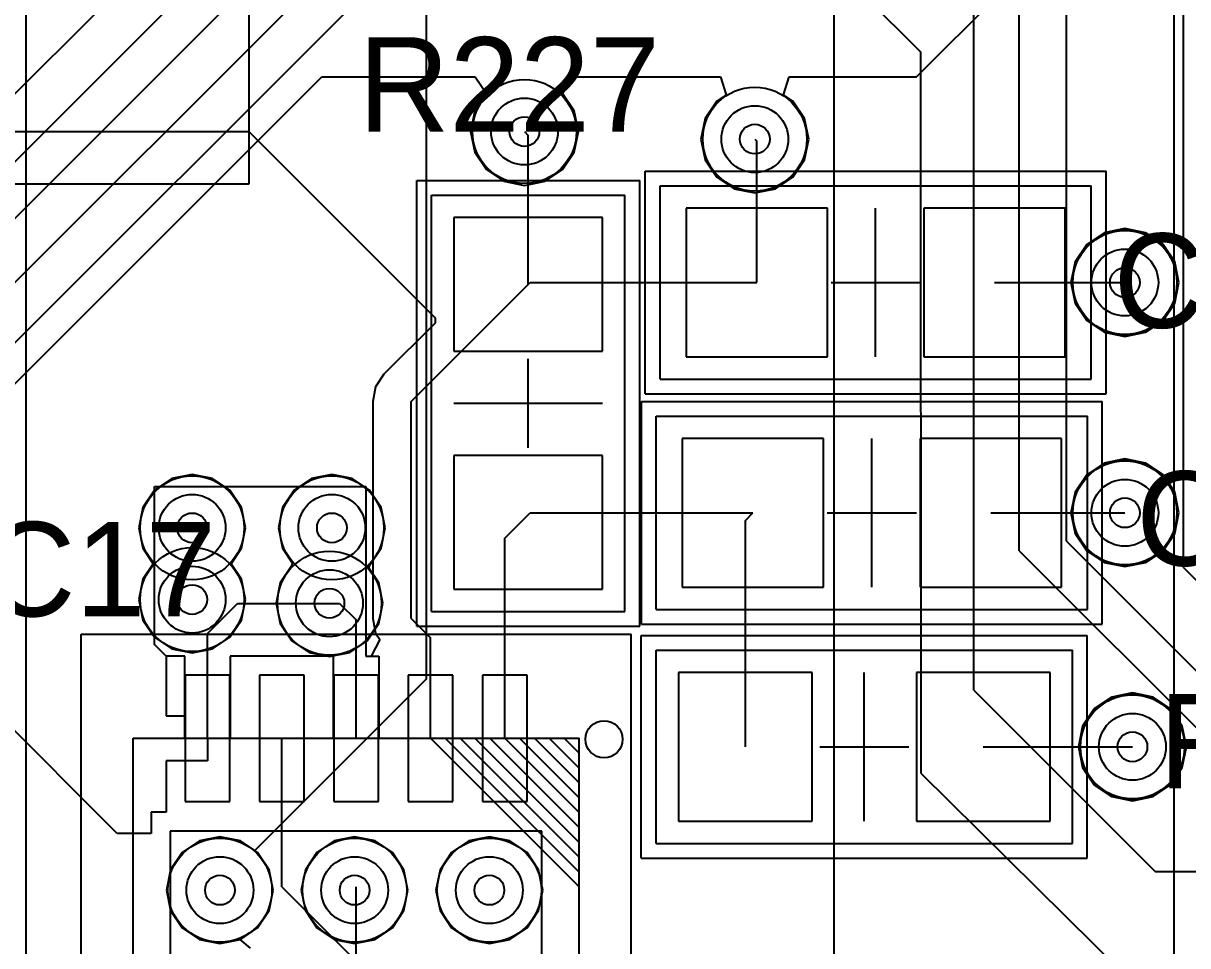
# Model space of a CAD drawing. Extents: x 28 to 300, y 18 to 330.
# Drawn here: x 190.21 to 198.04, y 115.85 to 122.06 of the extents above; entities that cross this region are included whole.
import ezdxf

# ---------------------------------------------------------------- set-up
doc = ezdxf.new("R2010")
doc.units = 0
for name, color, linetype in [('BOTTOMLAYER', 5, 'CONTINUOUS'), ('DRILLDRAWING', 1, 'CONTINUOUS'), ('INTERNALPLANE1', 76, 'CONTINUOUS'), ('INTERNALPLANE6', 136, 'CONTINUOUS'), ('MECHANICAL14', 56, 'CONTINUOUS'), ('MECHANICAL15', 56, 'CONTINUOUS'), ('MECHANICAL16', 56, 'CONTINUOUS'), ('MIDLAYER1', 16, 'CONTINUOUS'), ('MIDLAYER3', 90, 'CONTINUOUS'), ('MULTILAYER', 9, 'CONTINUOUS'), ('TOPLAYER', 1, 'CONTINUOUS'), ('TOPOVERLAY', 2, 'CONTINUOUS'), ('TOPPASTE', 8, 'CONTINUOUS'), ('TOPSOLDER', 216, 'CONTINUOUS'), ('VIAHOLELAYER', 16, 'CONTINUOUS')]:
    doc.layers.add(name, color=color, linetype=linetype)

msp = doc.modelspace()

# ---------------------------------------------------------------- linework, layer by layer
at = {"layer": 'BOTTOMLAYER'}
for p, q in [((198.0133, 118.397), (198.0133, 127.3886)), ((197.2259, 118.5748), (197.2259, 127.2362)), ((196.9084, 118.5093), (196.9084, 126.6393)), ((196.6036, 117.5715), (196.6036, 126.0785)), ((194.8002, 123.3119), (196.2451, 121.867)), ((196.2451, 121.867), (196.248, 117.0127)), ((191.2085, 118.9953), (191.092, 118.9175)), ((191.3458, 119.0226), (191.2085, 118.9953)), ((191.4832, 118.9953), (191.3458, 119.0226)), ((191.5996, 118.9175), (191.4832, 118.9953)), ((192.1483, 118.9953), (192.0318, 118.9175)), ((192.2856, 119.0226), (192.1483, 118.9953)), ((192.423, 118.9953), (192.2856, 119.0226)), ((192.5394, 118.9175), (192.423, 118.9953)), ((191.092, 118.9175), (191.0142, 118.8011)), ((191.6774, 118.8011), (191.5996, 118.9175)), ((192.0318, 118.9175), (191.954, 118.8011)), ((192.6172, 118.8011), (192.5394, 118.9175)), ((191.0142, 118.8011), (190.9869, 118.6637)), ((191.7047, 118.6637), (191.6774, 118.8011)), ((191.954, 118.8011), (191.9267, 118.6637)), ((192.6445, 118.6637), (192.6172, 118.8011)), ((190.9869, 118.6637), (191.0142, 118.5264)), ((191.6774, 118.5264), (191.7047, 118.6637)), ((191.9267, 118.6637), (191.954, 118.5264)), ((192.6172, 118.5264), (192.6445, 118.6637)), ((191.0142, 118.5264), (191.0837, 118.4224)), ((191.6079, 118.4224), (191.6774, 118.5264)), ((191.954, 118.5264), (192.0191, 118.429)), ((192.5394, 118.4099), (192.6172, 118.5264)), ((196.9084, 118.5093), (198.7352, 116.6825)), ((197.2259, 118.5748), (198.7626, 117.0381)), ((192.0191, 118.429), (192.0154, 118.4104)), ((191.0837, 118.4224), (191.0142, 118.3185)), ((191.6774, 118.3185), (191.6079, 118.4224)), ((192.0154, 118.4104), (191.9376, 118.2939)), ((192.0154, 118.4104), (192.0154, 118.4104)), ((192.0154, 118.4104), (192.0154, 118.4104)), ((192.5357, 118.3913), (192.5394, 118.4099)), ((192.6008, 118.2939), (192.5357, 118.3913)), ((192.5394, 118.4099), (192.5394, 118.4099)), ((192.5394, 118.4099), (192.5394, 118.4099)), ((198.0133, 118.397), (198.9912, 117.4191)), ((191.0142, 118.3185), (190.9869, 118.1811)), ((191.7047, 118.1811), (191.6774, 118.3185)), ((191.9376, 118.2939), (191.9103, 118.1566)), ((192.6281, 118.1566), (192.6008, 118.2939)), ((190.9869, 118.1811), (191.0142, 118.0438)), ((191.6774, 118.0438), (191.7047, 118.1811)), ((191.9103, 118.1566), (191.9376, 118.0193)), ((192.6008, 118.0193), (192.6281, 118.1566)), ((191.0142, 118.0438), (191.092, 117.9273)), ((191.5996, 117.9273), (191.6774, 118.0438)), ((191.9376, 118.0193), (192.0154, 117.9028)), ((192.523, 117.9028), (192.6008, 118.0193)), ((191.092, 117.9273), (191.2085, 117.8495)), ((191.4832, 117.8495), (191.5996, 117.9273)), ((192.0154, 117.9028), (192.1319, 117.825)), ((192.4065, 117.825), (192.523, 117.9028)), ((191.2085, 117.8495), (191.3458, 117.8222)), ((191.3458, 117.8222), (191.4832, 117.8495)), ((192.1319, 117.825), (192.2692, 117.7977)), ((192.2692, 117.7977), (192.4065, 117.825)), ((196.6036, 117.5715), (197.8228, 116.3523)), ((196.248, 117.0127), (198.2104, 115.0724)), ((191.3953, 116.5578), (191.2788, 116.48)), ((191.5326, 116.5851), (191.3953, 116.5578)), ((191.6699, 116.5578), (191.5326, 116.5851)), ((191.7864, 116.48), (191.6699, 116.5578)), ((192.3014, 116.5578), (192.1849, 116.48)), ((192.4387, 116.5851), (192.3014, 116.5578)), ((192.576, 116.5578), (192.4387, 116.5851)), ((192.6925, 116.48), (192.576, 116.5578)), ((193.2075, 116.5578), (193.091, 116.48)), ((193.3448, 116.5851), (193.2075, 116.5578)), ((193.4821, 116.5578), (193.3448, 116.5851)), ((193.5986, 116.48), (193.4821, 116.5578)), ((191.2788, 116.48), (191.201, 116.3635)), ((191.8642, 116.3635), (191.7864, 116.48)), ((192.1849, 116.48), (192.1071, 116.3635)), ((192.7703, 116.3635), (192.6925, 116.48)), ((193.091, 116.48), (193.0132, 116.3635)), ((193.6764, 116.3635), (193.5986, 116.48)), ((191.201, 116.3635), (191.1737, 116.2262)), ((191.8915, 116.2262), (191.8642, 116.3635)), ((192.1071, 116.3635), (192.0798, 116.2262)), ((192.7976, 116.2262), (192.7703, 116.3635)), ((193.0132, 116.3635), (192.9859, 116.2262)), ((193.7037, 116.2262), (193.6764, 116.3635)), ((197.8228, 116.3523), (200.3628, 116.3523)), ((191.1737, 116.2262), (191.201, 116.0889)), ((191.8642, 116.0889), (191.8915, 116.2262)), ((192.0798, 116.2262), (192.1071, 116.0889)), ((192.7703, 116.0889), (192.7976, 116.2262)), ((192.9859, 116.2262), (193.0132, 116.0889)), ((193.6764, 116.0889), (193.7037, 116.2262)), ((191.201, 116.0889), (191.2788, 115.9724)), ((191.7864, 115.9724), (191.8642, 116.0889)), ((192.1071, 116.0889), (192.1849, 115.9724)), ((192.6925, 115.9724), (192.7703, 116.0889)), ((193.0132, 116.0889), (193.091, 115.9724)), ((193.5986, 115.9724), (193.6764, 116.0889)), ((191.2788, 115.9724), (191.3953, 115.8946)), ((191.6699, 115.8946), (191.7864, 115.9724)), ((192.1849, 115.9724), (192.3014, 115.8946)), ((192.576, 115.8946), (192.6925, 115.9724)), ((193.091, 115.9724), (193.2075, 115.8946)), ((193.4821, 115.8946), (193.5986, 115.9724)), ((191.3953, 115.8946), (191.5326, 115.8673)), ((191.5326, 115.8673), (191.6699, 115.8946)), ((192.3014, 115.8946), (192.4387, 115.8673)), ((192.4387, 115.8673), (192.576, 115.8946)), ((193.2075, 115.8946), (193.3448, 115.8673)), ((193.3448, 115.8673), (193.4821, 115.8946))]:
    msp.add_line(p, q, dxfattribs=at)
for centre in [(193.581, 121.3307), (195.1304, 121.2799), (197.6196, 120.3147), (197.6196, 118.7653), (191.3458, 118.6637), (192.2856, 118.6637), (191.3458, 118.1811), (192.2692, 118.1566), (197.6704, 117.1905), (191.5326, 116.2262), (192.4387, 116.2262), (193.3448, 116.2262)]:
    msp.add_circle(centre, 0.225, dxfattribs=at)
at = {"layer": 'DRILLDRAWING'}
for centre in [(193.581, 121.3307), (195.1304, 121.2799), (197.6196, 120.3147), (197.6196, 118.7653), (191.3458, 118.6637), (192.2856, 118.6637), (191.3458, 118.1811), (192.2692, 118.1566), (197.6704, 117.1905), (191.5326, 116.2262), (192.4387, 116.2262), (193.3448, 116.2262)]:
    msp.add_circle(centre, 0.1, dxfattribs=at)
at = {"layer": 'INTERNALPLANE1'}
for p, q in [((190.2302, 115.7701), (190.2302, 136.4934)), ((197.9478, 123.8453), (197.9478, 112.7983))]:
    msp.add_line(p, q, dxfattribs=at)
for centre in [(193.581, 121.3307), (195.1304, 121.2799), (197.6196, 120.3147), (197.6196, 118.7653), (191.3458, 118.6637), (192.2856, 118.6637), (191.3458, 118.1811), (192.2692, 118.1566), (197.6704, 117.1905), (191.5326, 116.2262), (192.4387, 116.2262), (193.3448, 116.2262)]:
    msp.add_circle(centre, 0.35, dxfattribs=at)
at = {"layer": 'INTERNALPLANE6'}
for centre in [(193.581, 121.3307), (195.1304, 121.2799), (191.3458, 118.6637), (192.2856, 118.6637), (191.3458, 118.1811), (192.2692, 118.1566)]:
    msp.add_circle(centre, 0.35, dxfattribs=at)
at = {"layer": 'MECHANICAL14'}
for p, q in [((194.4932, 120.9647), (197.3932, 120.9647)), ((194.4932, 119.6647), (194.4932, 120.9647)), ((197.3932, 119.6647), (197.3932, 120.9647)), ((192.9564, 120.9019), (194.2564, 120.9019)), ((192.9564, 118.1019), (192.9564, 120.9019)), ((194.2564, 118.1019), (194.2564, 120.9019)), ((194.4932, 119.6647), (197.3932, 119.6647)), ((194.4678, 119.4153), (197.3678, 119.4153)), ((194.4678, 118.1153), (194.4678, 119.4153)), ((197.3678, 118.1153), (197.3678, 119.4153)), ((194.4678, 118.1153), (197.3678, 118.1153)), ((192.9564, 118.1019), (194.2564, 118.1019)), ((194.467, 116.5405), (194.467, 117.8405)), ((194.467, 117.8405), (197.267, 117.8405)), ((197.267, 116.5405), (197.267, 117.8405)), ((190.9482, 114.2476), (190.9482, 117.2476)), ((190.9482, 117.2476), (193.9482, 117.2476)), ((192.9482, 117.2476), (193.9482, 116.2476)), ((193.0482, 117.2476), (193.9482, 116.3476)), ((193.1482, 117.2476), (193.9482, 116.4476)), ((193.2482, 117.2476), (193.9482, 116.5476)), ((193.3482, 117.2476), (193.9482, 116.6476)), ((193.4482, 117.2476), (193.9482, 116.7476)), ((193.5482, 117.2476), (193.9482, 116.8476)), ((193.6482, 117.2476), (193.9482, 116.9476)), ((193.7482, 117.2476), (193.9482, 117.0476)), ((193.8482, 117.2476), (193.9482, 117.1476)), ((193.9482, 114.2476), (193.9482, 117.2476)), ((194.467, 116.5405), (197.267, 116.5405))]:
    msp.add_line(p, q, dxfattribs=at)
at = {"layer": 'MECHANICAL15'}
for p, q in [((192.8564, 118.0019), (192.8564, 121.0019)), ((192.8564, 121.0019), (194.3564, 121.0019)), ((194.3564, 118.0019), (194.3564, 121.0019)), ((193.6064, 119.2019), (193.6064, 119.8019)), ((193.3064, 119.5019), (193.9064, 119.5019)), ((194.3678, 119.5153), (197.4678, 119.5153)), ((194.3678, 118.0153), (194.3678, 119.5153)), ((197.4678, 118.0153), (197.4678, 119.5153)), ((195.9178, 118.4653), (195.9178, 119.0653)), ((195.6178, 118.7653), (196.2178, 118.7653)), ((192.8564, 118.0019), (194.3564, 118.0019)), ((194.3678, 118.0153), (197.4678, 118.0153)), ((190.5982, 117.9476), (194.2982, 117.9476)), ((190.5982, 113.5476), (190.5982, 117.9476)), ((194.2982, 113.5476), (194.2982, 117.9476)), ((194.367, 117.9405), (197.367, 117.9405)), ((194.367, 116.4405), (194.367, 117.9405)), ((197.367, 116.4405), (197.367, 117.9405)), ((195.867, 116.8905), (195.867, 117.4905)), ((195.567, 117.1905), (196.167, 117.1905)), ((194.367, 116.4405), (197.367, 116.4405)), ((192.4482, 115.2476), (192.4482, 116.2476))]:
    msp.add_line(p, q, dxfattribs=at)
at = {"layer": 'MECHANICAL16'}
for p, q in [((194.3932, 121.0647), (197.4932, 121.0647)), ((194.3932, 119.5647), (194.3932, 121.0647)), ((197.4932, 119.5647), (197.4932, 121.0647)), ((195.9432, 120.0147), (195.9432, 120.6147)), ((195.6432, 120.3147), (196.2432, 120.3147)), ((194.3932, 119.5647), (197.4932, 119.5647))]:
    msp.add_line(p, q, dxfattribs=at)
at = {"layer": 'MIDLAYER1'}
for p, q in [((189.4326, 120.8653), (194.851, 126.2837)), ((196.2189, 121.6999), (200.4725, 125.9535)), ((189.517, 120.4925), (194.851, 125.8265)), ((189.5424, 120.1369), (192.8058, 123.4003)), ((189.6186, 119.7813), (192.7682, 122.9309)), ((189.7202, 119.4765), (192.8698, 122.6261)), ((189.8576, 119.3392), (192.2183, 121.6999)), ((192.2183, 121.6999), (193.2493, 121.6999)), ((193.2493, 121.6999), (193.3246, 121.5871)), ((193.8374, 121.5871), (193.9128, 121.6999)), ((193.9128, 121.6999), (194.9002, 121.6999)), ((194.9002, 121.6999), (194.937, 121.5784)), ((195.3238, 121.5784), (195.3607, 121.6999)), ((195.3607, 121.6999), (196.2189, 121.6999)), ((193.3246, 121.5871), (193.2461, 121.4695)), ((193.916, 121.4695), (193.8374, 121.5871)), ((194.937, 121.5784), (194.874, 121.5363)), ((195.3868, 121.5363), (195.3238, 121.5784)), ((194.874, 121.5363), (194.7955, 121.4187)), ((195.4654, 121.4187), (195.3868, 121.5363)), ((193.2461, 121.4695), (193.2185, 121.3307)), ((193.9436, 121.3307), (193.916, 121.4695)), ((194.7955, 121.4187), (194.7679, 121.2799)), ((195.493, 121.2799), (195.4654, 121.4187)), ((193.2185, 121.3307), (193.2461, 121.192)), ((193.916, 121.192), (193.9436, 121.3307)), ((194.7679, 121.2799), (194.7955, 121.1412)), ((195.4654, 121.1412), (195.493, 121.2799)), ((193.2461, 121.192), (193.3246, 121.0743)), ((193.8374, 121.0743), (193.916, 121.192)), ((194.7955, 121.1412), (194.874, 121.0235)), ((195.3868, 121.0235), (195.4654, 121.1412)), ((193.3246, 121.0743), (193.4423, 120.9958)), ((193.7198, 120.9958), (193.8374, 121.0743)), ((194.874, 121.0235), (194.9917, 120.945)), ((195.2692, 120.945), (195.3868, 121.0235)), ((193.4423, 120.9958), (193.581, 120.9682)), ((193.581, 120.9682), (193.7198, 120.9958)), ((194.9917, 120.945), (195.1304, 120.9174)), ((195.1304, 120.9174), (195.2692, 120.945)), ((197.4809, 120.6497), (197.3632, 120.5711)), ((197.6196, 120.6773), (197.4809, 120.6497)), ((197.7584, 120.6497), (197.6196, 120.6773)), ((197.876, 120.5711), (197.7584, 120.6497)), ((197.3632, 120.5711), (197.2847, 120.4535)), ((197.9546, 120.4535), (197.876, 120.5711)), ((197.2847, 120.4535), (197.2571, 120.3147)), ((197.9822, 120.3147), (197.9546, 120.4535)), ((197.2571, 120.3147), (197.2847, 120.176)), ((197.9546, 120.176), (197.9822, 120.3147)), ((197.2847, 120.176), (197.3632, 120.0583)), ((197.876, 120.0583), (197.9546, 120.176)), ((197.3632, 120.0583), (197.4809, 119.9798)), ((197.7584, 119.9798), (197.876, 120.0583)), ((197.4809, 119.9798), (197.6196, 119.9522)), ((197.6196, 119.9522), (197.7584, 119.9798)), ((197.4809, 119.1003), (197.3632, 119.0217)), ((197.6196, 119.1279), (197.4809, 119.1003)), ((197.7584, 119.1003), (197.6196, 119.1279)), ((197.876, 119.0217), (197.7584, 119.1003)), ((191.2085, 118.9953), (191.092, 118.9175)), ((191.3458, 119.0226), (191.2085, 118.9953)), ((191.4832, 118.9953), (191.3458, 119.0226)), ((191.5996, 118.9175), (191.4832, 118.9953)), ((192.1483, 118.9953), (192.0318, 118.9175)), ((192.2856, 119.0226), (192.1483, 118.9953)), ((192.423, 118.9953), (192.2856, 119.0226)), ((192.5394, 118.9175), (192.423, 118.9953)), ((197.3632, 119.0217), (197.2847, 118.9041)), ((197.9546, 118.9041), (197.876, 119.0217)), ((191.092, 118.9175), (191.0142, 118.8011)), ((191.6774, 118.8011), (191.5996, 118.9175)), ((192.0318, 118.9175), (191.954, 118.8011)), ((192.6172, 118.8011), (192.5394, 118.9175)), ((197.2847, 118.9041), (197.2571, 118.7653)), ((197.9822, 118.7653), (197.9546, 118.9041)), ((191.0142, 118.8011), (190.9869, 118.6637)), ((191.7047, 118.6637), (191.6774, 118.8011)), ((191.954, 118.8011), (191.9267, 118.6637)), ((192.6445, 118.6637), (192.6172, 118.8011)), ((197.2571, 118.7653), (197.2847, 118.6266)), ((197.9546, 118.6266), (197.9822, 118.7653)), ((190.9869, 118.6637), (191.0142, 118.5264)), ((191.6774, 118.5264), (191.7047, 118.6637)), ((191.9267, 118.6637), (191.954, 118.5264)), ((192.6172, 118.5264), (192.6445, 118.6637)), ((197.2847, 118.6266), (197.3632, 118.5089)), ((197.876, 118.5089), (197.9546, 118.6266)), ((191.0142, 118.5264), (191.0837, 118.4224)), ((191.6079, 118.4224), (191.6774, 118.5264)), ((191.954, 118.5264), (192.0191, 118.429)), ((192.5394, 118.4099), (192.6172, 118.5264)), ((197.3632, 118.5089), (197.4809, 118.4304)), ((197.7584, 118.4304), (197.876, 118.5089)), ((192.0191, 118.429), (192.0154, 118.4104)), ((197.4809, 118.4304), (197.6196, 118.4028)), ((197.6196, 118.4028), (197.7584, 118.4304)), ((191.0837, 118.4224), (191.0142, 118.3185)), ((191.6774, 118.3185), (191.6079, 118.4224)), ((192.0154, 118.4104), (191.9376, 118.2939)), ((192.0154, 118.4104), (192.0154, 118.4104)), ((192.0154, 118.4104), (192.0154, 118.4104)), ((192.5282, 118.4025), (192.5394, 118.4099)), ((192.6008, 118.2939), (192.5282, 118.4025)), ((191.0142, 118.3185), (190.9869, 118.1811)), ((191.7047, 118.1811), (191.6774, 118.3185)), ((191.9376, 118.2939), (191.9103, 118.1566)), ((192.6281, 118.1566), (192.6008, 118.2939)), ((190.9869, 118.1811), (191.0142, 118.0438)), ((191.6774, 118.0438), (191.7047, 118.1811)), ((191.9103, 118.1566), (191.9376, 118.0193)), ((192.6008, 118.0193), (192.6281, 118.1566)), ((191.0142, 118.0438), (191.092, 117.9273)), ((191.5996, 117.9273), (191.6774, 118.0438)), ((191.9376, 118.0193), (192.0154, 117.9028)), ((192.523, 117.9028), (192.6008, 118.0193)), ((191.092, 117.9273), (191.2085, 117.8495)), ((191.4832, 117.8495), (191.5996, 117.9273)), ((192.0154, 117.9028), (192.1319, 117.825)), ((192.4065, 117.825), (192.523, 117.9028)), ((191.2085, 117.8495), (191.3458, 117.8222)), ((191.3458, 117.8222), (191.4832, 117.8495)), ((192.1319, 117.825), (192.2692, 117.7977)), ((192.2692, 117.7977), (192.4065, 117.825)), ((197.5317, 117.5255), (197.414, 117.4469)), ((197.6704, 117.5531), (197.5317, 117.5255)), ((197.8092, 117.5255), (197.6704, 117.5531)), ((197.9268, 117.4469), (197.8092, 117.5255)), ((197.414, 117.4469), (197.3355, 117.3293)), ((198.0054, 117.3293), (197.9268, 117.4469)), ((197.3355, 117.3293), (197.3079, 117.1905)), ((198.033, 117.1905), (198.0054, 117.3293)), ((197.3079, 117.1905), (197.3355, 117.0518)), ((198.0054, 117.0518), (198.033, 117.1905)), ((197.3355, 117.0518), (197.414, 116.9341)), ((197.9268, 116.9341), (198.0054, 117.0518)), ((197.414, 116.9341), (197.5317, 116.8556)), ((197.8092, 116.8556), (197.9268, 116.9341)), ((197.5317, 116.8556), (197.6704, 116.828)), ((197.6704, 116.828), (197.8092, 116.8556)), ((191.3953, 116.5578), (191.2788, 116.48)), ((191.5326, 116.5851), (191.3953, 116.5578)), ((191.6699, 116.5578), (191.5326, 116.5851)), ((191.7864, 116.48), (191.6699, 116.5578)), ((192.3014, 116.5578), (192.1849, 116.48)), ((192.4387, 116.5851), (192.3014, 116.5578)), ((192.576, 116.5578), (192.4387, 116.5851)), ((192.6925, 116.48), (192.576, 116.5578)), ((193.2075, 116.5578), (193.091, 116.48)), ((193.3448, 116.5851), (193.2075, 116.5578)), ((193.4821, 116.5578), (193.3448, 116.5851)), ((193.5986, 116.48), (193.4821, 116.5578)), ((191.2788, 116.48), (191.201, 116.3635)), ((191.8642, 116.3635), (191.7864, 116.48)), ((192.1849, 116.48), (192.1071, 116.3635)), ((192.7703, 116.3635), (192.6925, 116.48)), ((193.091, 116.48), (193.0132, 116.3635)), ((193.6764, 116.3635), (193.5986, 116.48)), ((191.201, 116.3635), (191.1737, 116.2262)), ((191.8915, 116.2262), (191.8642, 116.3635)), ((192.1071, 116.3635), (192.0798, 116.2262)), ((192.7976, 116.2262), (192.7703, 116.3635)), ((193.0132, 116.3635), (192.9859, 116.2262)), ((193.7037, 116.2262), (193.6764, 116.3635)), ((191.1737, 116.2262), (191.201, 116.0889)), ((191.8642, 116.0889), (191.8915, 116.2262)), ((192.0798, 116.2262), (192.1071, 116.0889)), ((192.7703, 116.0889), (192.7976, 116.2262)), ((192.9859, 116.2262), (193.0132, 116.0889)), ((193.6764, 116.0889), (193.7037, 116.2262)), ((191.201, 116.0889), (191.2788, 115.9724)), ((191.7864, 115.9724), (191.8642, 116.0889)), ((192.1071, 116.0889), (192.1849, 115.9724)), ((192.6925, 115.9724), (192.7703, 116.0889)), ((193.0132, 116.0889), (193.091, 115.9724)), ((193.5986, 115.9724), (193.6764, 116.0889)), ((191.2788, 115.9724), (191.3953, 115.8946)), ((191.6699, 115.8946), (191.7864, 115.9724)), ((192.1849, 115.9724), (192.3014, 115.8946)), ((192.576, 115.8946), (192.6925, 115.9724)), ((193.091, 115.9724), (193.2075, 115.8946)), ((193.4821, 115.8946), (193.5986, 115.9724)), ((191.3953, 115.8946), (191.5326, 115.8673)), ((191.5326, 115.8673), (191.6699, 115.8946)), ((192.3014, 115.8946), (192.4387, 115.8673)), ((192.4387, 115.8673), (192.576, 115.8946)), ((193.2075, 115.8946), (193.3448, 115.8673)), ((193.3448, 115.8673), (193.4821, 115.8946))]:
    msp.add_line(p, q, dxfattribs=at)
for centre in [(193.581, 121.3307), (195.1304, 121.2799), (197.6196, 120.3147), (197.6196, 118.7653), (191.3458, 118.6637), (192.2856, 118.6637), (191.3458, 118.1811), (192.2692, 118.1566), (197.6704, 117.1905), (191.5326, 116.2262), (192.4387, 116.2262), (193.3448, 116.2262)]:
    msp.add_circle(centre, 0.225, dxfattribs=at)
at = {"layer": 'MIDLAYER3'}
for p, q in [((192.9206, 129.2494), (192.9206, 117.6466)), ((195.6638, 112.7455), (195.6638, 123.2445)), ((197.4823, 120.6463), (197.3658, 120.5685)), ((197.6196, 120.6736), (197.4823, 120.6463)), ((197.757, 120.6463), (197.6196, 120.6736)), ((197.8734, 120.5685), (197.757, 120.6463)), ((197.3658, 120.5685), (197.288, 120.4521)), ((197.9512, 120.4521), (197.8734, 120.5685)), ((197.288, 120.4521), (197.2607, 120.3147)), ((197.9785, 120.3147), (197.9512, 120.4521)), ((197.2607, 120.3147), (197.288, 120.1774)), ((197.9512, 120.1774), (197.9785, 120.3147)), ((197.288, 120.1774), (197.3658, 120.0609)), ((197.8734, 120.0609), (197.9512, 120.1774)), ((197.3658, 120.0609), (197.4823, 119.9831)), ((197.757, 119.9831), (197.8734, 120.0609)), ((197.4823, 119.9831), (197.6196, 119.9558)), ((197.6196, 119.9558), (197.757, 119.9831)), ((197.4823, 119.0969), (197.3658, 119.0191)), ((197.6196, 119.1242), (197.4823, 119.0969)), ((197.757, 119.0969), (197.6196, 119.1242)), ((197.8734, 119.0191), (197.757, 119.0969)), ((191.2085, 118.9953), (191.092, 118.9175)), ((191.3458, 119.0226), (191.2085, 118.9953)), ((191.4832, 118.9953), (191.3458, 119.0226)), ((191.5996, 118.9175), (191.4832, 118.9953)), ((192.1483, 118.9953), (192.0318, 118.9175)), ((192.2856, 119.0226), (192.1483, 118.9953)), ((192.423, 118.9953), (192.2856, 119.0226)), ((192.5394, 118.9175), (192.423, 118.9953)), ((197.3658, 119.0191), (197.288, 118.9027)), ((197.9512, 118.9027), (197.8734, 119.0191)), ((191.092, 118.9175), (191.0142, 118.8011)), ((191.6774, 118.8011), (191.5996, 118.9175)), ((192.0318, 118.9175), (191.954, 118.8011)), ((192.6172, 118.8011), (192.5394, 118.9175)), ((197.288, 118.9027), (197.2607, 118.7653)), ((197.9785, 118.7653), (197.9512, 118.9027)), ((191.0142, 118.8011), (190.9869, 118.6637)), ((191.7047, 118.6637), (191.6774, 118.8011)), ((191.954, 118.8011), (191.9267, 118.6637)), ((192.6445, 118.6637), (192.6172, 118.8011)), ((197.2607, 118.7653), (197.288, 118.628)), ((197.9512, 118.628), (197.9785, 118.7653)), ((190.9869, 118.6637), (191.0142, 118.5264)), ((191.6774, 118.5264), (191.7047, 118.6637)), ((191.9267, 118.6637), (191.954, 118.5264)), ((192.6172, 118.5264), (192.6445, 118.6637)), ((197.288, 118.628), (197.3658, 118.5115)), ((197.8734, 118.5115), (197.9512, 118.628)), ((191.0142, 118.5264), (191.0837, 118.4224)), ((191.6079, 118.4224), (191.6774, 118.5264)), ((191.954, 118.5264), (192.0191, 118.429)), ((192.5394, 118.4099), (192.6172, 118.5264)), ((197.3658, 118.5115), (197.4823, 118.4337)), ((197.757, 118.4337), (197.8734, 118.5115)), ((192.0191, 118.429), (192.0154, 118.4104)), ((197.4823, 118.4337), (197.6196, 118.4064)), ((197.6196, 118.4064), (197.757, 118.4337)), ((191.0837, 118.4224), (191.0142, 118.3185)), ((191.6774, 118.3185), (191.6079, 118.4224)), ((192.0154, 118.4104), (191.9376, 118.2939)), ((192.0154, 118.4104), (192.0154, 118.4104)), ((192.0154, 118.4104), (192.0154, 118.4104)), ((192.5357, 118.3913), (192.5394, 118.4099)), ((192.6008, 118.2939), (192.5357, 118.3913)), ((192.5394, 118.4099), (192.5394, 118.4099)), ((192.5394, 118.4099), (192.5394, 118.4099)), ((191.0142, 118.3185), (190.9869, 118.1811)), ((191.7047, 118.1811), (191.6774, 118.3185)), ((191.9376, 118.2939), (191.9103, 118.1566)), ((192.6281, 118.1566), (192.6008, 118.2939)), ((190.9869, 118.1811), (191.0142, 118.0438)), ((191.6774, 118.0438), (191.7047, 118.1811)), ((191.9103, 118.1566), (191.9376, 118.0193)), ((192.6008, 118.0193), (192.6281, 118.1566)), ((191.0142, 118.0438), (191.092, 117.9273)), ((191.5996, 117.9273), (191.6774, 118.0438)), ((191.9376, 118.0193), (192.0154, 117.9028)), ((192.523, 117.9028), (192.6008, 118.0193)), ((191.092, 117.9273), (191.2085, 117.8495)), ((191.4832, 117.8495), (191.5996, 117.9273)), ((192.0154, 117.9028), (192.1319, 117.825)), ((192.4065, 117.825), (192.523, 117.9028)), ((191.2085, 117.8495), (191.3458, 117.8222)), ((191.3458, 117.8222), (191.4832, 117.8495)), ((192.1319, 117.825), (192.2692, 117.7977)), ((192.2692, 117.7977), (192.4065, 117.825)), ((192.9206, 117.6466), (191.767, 116.493)), ((197.5331, 117.5221), (197.4166, 117.4443)), ((197.6704, 117.5494), (197.5331, 117.5221)), ((197.8078, 117.5221), (197.6704, 117.5494)), ((197.9242, 117.4443), (197.8078, 117.5221)), ((197.4166, 117.4443), (197.3388, 117.3279)), ((198.002, 117.3279), (197.9242, 117.4443)), ((197.3388, 117.3279), (197.3115, 117.1905)), ((198.0293, 117.1905), (198.002, 117.3279)), ((197.3115, 117.1905), (197.3388, 117.0532)), ((198.002, 117.0532), (198.0293, 117.1905)), ((197.3388, 117.0532), (197.4166, 116.9367)), ((197.9242, 116.9367), (198.002, 117.0532)), ((197.4166, 116.9367), (197.5331, 116.8589)), ((197.8078, 116.8589), (197.9242, 116.9367)), ((197.5331, 116.8589), (197.6704, 116.8316)), ((197.6704, 116.8316), (197.8078, 116.8589)), ((191.3953, 116.5578), (191.2788, 116.48)), ((191.5326, 116.5851), (191.3953, 116.5578)), ((191.6699, 116.5578), (191.5326, 116.5851)), ((191.767, 116.493), (191.6699, 116.5578)), ((191.2788, 116.48), (191.201, 116.3635)), ((191.201, 116.3635), (191.1737, 116.2262)), ((191.1737, 116.2262), (191.201, 116.0889)), ((191.201, 116.0889), (191.2788, 115.9724)), ((191.2788, 115.9724), (191.3953, 115.8946)), ((191.3953, 115.8946), (191.5326, 115.8673)), ((191.5326, 115.8673), (191.6658, 115.8938)), ((191.6658, 115.8938), (191.7355, 115.8366))]:
    msp.add_line(p, q, dxfattribs=at)
for centre in [(193.581, 121.3307), (195.1304, 121.2799), (197.6196, 120.3147), (197.6196, 118.7653), (191.3458, 118.6637), (192.2856, 118.6637), (191.3458, 118.1811), (192.2692, 118.1566), (197.6704, 117.1905), (191.5326, 116.2262), (192.4387, 116.2262), (193.3448, 116.2262)]:
    msp.add_circle(centre, 0.225, dxfattribs=at)
at = {"layer": 'MULTILAYER'}
for centre in [(193.581, 121.3307), (195.1304, 121.2799), (197.6196, 120.3147), (197.6196, 118.7653), (191.3458, 118.6637), (192.2856, 118.6637), (191.3458, 118.1811), (192.2692, 118.1566), (197.6704, 117.1905), (191.5326, 116.2262), (192.4387, 116.2262), (193.3448, 116.2262)]:
    msp.add_circle(centre, 0.225, dxfattribs=at)
at = {"layer": 'TOPLAYER'}
for p, q in [((191.7268, 130.9261), (191.7268, 120.976)), ((188.5363, 121.3307), (191.7268, 121.3307)), ((191.7268, 121.3307), (192.9794, 120.0781)), ((193.581, 121.3307), (193.6064, 121.3053)), ((193.6064, 120.3019), (193.6064, 121.3053)), ((195.1304, 121.2799), (195.1432, 121.2671)), ((195.1432, 120.3147), (195.1432, 121.2671)), ((191.7268, 120.976), (182.506, 120.976)), ((195.6182, 120.8147), (194.6682, 120.8147)), ((194.6682, 120.8147), (194.6682, 119.8147)), ((195.6182, 119.8147), (195.6182, 120.8147)), ((197.2182, 120.8147), (196.2682, 120.8147)), ((196.2682, 120.8147), (196.2682, 119.8147)), ((197.2182, 119.8147), (197.2182, 120.8147)), ((194.1064, 120.7519), (193.1064, 120.7519)), ((193.1064, 120.7519), (193.1064, 119.8519)), ((194.1064, 119.8519), (194.1064, 120.7519)), ((193.6064, 120.3019), (193.6192, 120.3147)), ((193.6192, 120.3147), (195.1432, 120.3147)), ((196.7432, 120.3147), (197.6196, 120.3147)), ((192.819, 119.5145), (193.6064, 120.3019)), ((192.9794, 120.0781), (192.9794, 120.0412)), ((192.9794, 120.0412), (192.6359, 119.6976)), ((193.1064, 119.8519), (194.1064, 119.8519)), ((194.6682, 119.8147), (195.6182, 119.8147)), ((196.2682, 119.8147), (197.2182, 119.8147)), ((192.6359, 119.6976), (192.5798, 119.6136)), ((192.5798, 119.6136), (192.56, 119.5145)), ((192.56, 119.5145), (192.56, 118.0541)), ((192.819, 118.0541), (192.819, 119.5145)), ((195.5928, 119.2653), (194.6428, 119.2653)), ((194.6428, 119.2653), (194.6428, 118.2653)), ((195.5928, 118.2653), (195.5928, 119.2653)), ((197.1928, 119.2653), (196.2428, 119.2653)), ((196.2428, 119.2653), (196.2428, 118.2653)), ((197.1928, 118.2653), (197.1928, 119.2653)), ((194.1064, 119.1519), (193.1064, 119.1519)), ((193.1064, 119.1519), (193.1064, 118.2519)), ((194.1064, 118.2519), (194.1064, 119.1519)), ((191.0918, 117.879), (191.0918, 118.9431)), ((191.0918, 118.9431), (192.5142, 118.9431)), ((192.5142, 118.9431), (192.5142, 117.7996)), ((193.581, 118.7273), (193.619, 118.7653)), ((193.619, 118.7653), (195.1178, 118.7653)), ((195.067, 118.7145), (195.1178, 118.7653)), ((196.7178, 118.7653), (197.6196, 118.7653)), ((193.4482, 118.5945), (193.581, 118.7273)), ((195.067, 117.1905), (195.067, 118.7145)), ((193.4482, 117.2476), (193.4482, 118.5945)), ((190.842, 116.6072), (189.0751, 118.3742)), ((193.1064, 118.2519), (194.1064, 118.2519)), ((194.6428, 118.2653), (195.5928, 118.2653)), ((196.2428, 118.2653), (197.1928, 118.2653)), ((191.5109, 118.016), (191.6506, 118.1557)), ((191.6506, 118.1557), (192.2692, 118.1557)), ((192.2692, 118.1557), (192.3364, 118.1557)), ((192.3364, 118.1557), (192.4482, 118.0439)), ((192.4482, 117.2476), (192.4482, 118.0439)), ((192.56, 118.0541), (192.5798, 117.955)), ((192.819, 118.0541), (192.9482, 117.9249)), ((191.4482, 117.9533), (191.5109, 118.016)), ((192.5798, 117.955), (192.6088, 117.9116)), ((191.1712, 117.7996), (191.0918, 117.879)), ((191.4482, 117.2476), (191.4482, 117.9533)), ((192.6088, 117.9116), (192.5489, 117.7996)), ((192.9482, 117.2476), (192.9482, 117.9249)), ((191.2958, 117.7996), (191.1712, 117.7996)), ((191.1712, 117.7996), (191.1712, 117.4)), ((191.2958, 117.7996), (191.1712, 117.7996)), ((191.1712, 117.7996), (191.1712, 117.7996)), ((191.1712, 117.7996), (191.1712, 117.7996)), ((191.2958, 117.4), (191.2958, 117.7996)), ((191.2958, 117.2473), (191.2958, 117.7996)), ((192.2958, 117.7996), (191.6006, 117.7996)), ((191.6006, 117.7996), (191.6006, 117.2473)), ((192.2958, 117.7996), (191.6006, 117.7996)), ((191.6006, 117.7996), (191.6006, 117.2473)), ((192.2958, 117.2473), (192.2958, 117.7996)), ((192.2958, 117.2473), (192.2958, 117.7996)), ((192.5142, 117.7996), (192.6006, 117.7996)), ((192.5489, 117.7996), (192.6006, 117.7996)), ((192.6006, 117.7996), (192.6006, 117.2473)), ((192.6006, 117.7996), (192.6006, 117.2473)), ((191.5982, 117.6726), (191.2982, 117.6726)), ((191.2982, 117.6726), (191.2982, 116.8226)), ((191.5982, 116.8226), (191.5982, 117.6726)), ((192.0982, 117.6726), (191.7982, 117.6726)), ((191.7982, 117.6726), (191.7982, 116.8226)), ((192.0982, 116.8226), (192.0982, 117.6726)), ((192.5982, 117.6726), (192.2982, 117.6726)), ((192.2982, 117.6726), (192.2982, 116.8226)), ((192.5982, 116.8226), (192.5982, 117.6726)), ((193.0982, 117.6726), (192.7982, 117.6726)), ((192.7982, 117.6726), (192.7982, 116.8226)), ((193.0982, 116.8226), (193.0982, 117.6726)), ((193.5982, 117.6726), (193.2982, 117.6726)), ((193.2982, 117.6726), (193.2982, 116.8226)), ((193.5982, 116.8226), (193.5982, 117.6726)), ((195.517, 117.6905), (194.617, 117.6905)), ((194.617, 117.6905), (194.617, 116.6905)), ((195.517, 116.6905), (195.517, 117.6905)), ((197.117, 117.6905), (196.217, 117.6905)), ((196.217, 117.6905), (196.217, 116.6905)), ((197.117, 116.6905), (197.117, 117.6905)), ((191.1712, 117.4), (191.2958, 117.4)), ((191.6006, 117.2473), (191.2958, 117.2473)), ((191.6006, 117.2473), (191.4485, 117.2473)), ((191.4485, 117.2473), (191.4485, 117.0952)), ((191.9482, 116.2476), (191.9482, 117.2476)), ((192.6006, 117.2473), (192.2958, 117.2473)), ((192.6006, 117.2473), (192.2958, 117.2473)), ((196.667, 117.1905), (197.6704, 117.1905)), ((191.4485, 117.0952), (191.1712, 117.0952)), ((191.1712, 117.0952), (191.1712, 116.7496)), ((191.2982, 116.8226), (191.5982, 116.8226)), ((191.7982, 116.8226), (192.0982, 116.8226)), ((192.2982, 116.8226), (192.5982, 116.8226)), ((192.7982, 116.8226), (193.0982, 116.8226)), ((193.2982, 116.8226), (193.5982, 116.8226)), ((191.1712, 116.7496), (191.0712, 116.7496)), ((191.0712, 116.7496), (191.0712, 116.6072)), ((191.1982, 116.6226), (191.1982, 114.8726)), ((193.6982, 116.6226), (191.1982, 116.6226)), ((193.6982, 114.8726), (193.6982, 116.6226)), ((194.617, 116.6905), (195.517, 116.6905)), ((196.217, 116.6905), (197.117, 116.6905)), ((191.0712, 116.6072), (190.842, 116.6072)), ((191.9482, 116.2476), (192.2041, 115.9917)), ((192.2041, 115.9917), (192.4482, 115.7476))]:
    msp.add_line(p, q, dxfattribs=at)
for centre in [(193.581, 121.3307), (195.1304, 121.2799), (197.6196, 120.3147), (197.6196, 118.7653), (191.3458, 118.6637), (192.2856, 118.6637), (191.3458, 118.1811), (192.2692, 118.1566), (197.6704, 117.1905), (191.5326, 116.2262), (192.4387, 116.2262), (193.3448, 116.2262)]:
    msp.add_circle(centre, 0.225, dxfattribs=at)
at = {"layer": 'TOPOVERLAY'}
for p, q in [((195.9432, 119.8147), (195.9432, 120.8147)), ((193.1064, 119.5019), (194.1064, 119.5019)), ((195.9178, 118.2653), (195.9178, 119.2653)), ((195.867, 116.6905), (195.867, 117.6905))]:
    msp.add_line(p, q, dxfattribs=at)
msp.add_circle((194.1164, 117.2413), 0.125, dxfattribs=at)
at = {"layer": 'TOPPASTE'}
for p, q in [((195.6182, 120.8147), (194.6682, 120.8147)), ((194.6682, 120.8147), (194.6682, 119.8147)), ((195.6182, 119.8147), (195.6182, 120.8147)), ((197.2182, 120.8147), (196.2682, 120.8147)), ((196.2682, 120.8147), (196.2682, 119.8147)), ((197.2182, 119.8147), (197.2182, 120.8147)), ((194.1064, 120.7519), (193.1064, 120.7519)), ((193.1064, 120.7519), (193.1064, 119.8519)), ((194.1064, 119.8519), (194.1064, 120.7519)), ((193.1064, 119.8519), (194.1064, 119.8519)), ((194.6682, 119.8147), (195.6182, 119.8147)), ((196.2682, 119.8147), (197.2182, 119.8147)), ((195.5928, 119.2653), (194.6428, 119.2653)), ((194.6428, 119.2653), (194.6428, 118.2653)), ((195.5928, 118.2653), (195.5928, 119.2653)), ((197.1928, 119.2653), (196.2428, 119.2653)), ((196.2428, 119.2653), (196.2428, 118.2653)), ((197.1928, 118.2653), (197.1928, 119.2653)), ((194.1064, 119.1519), (193.1064, 119.1519)), ((193.1064, 119.1519), (193.1064, 118.2519)), ((194.1064, 118.2519), (194.1064, 119.1519)), ((193.1064, 118.2519), (194.1064, 118.2519)), ((194.6428, 118.2653), (195.5928, 118.2653)), ((196.2428, 118.2653), (197.1928, 118.2653)), ((191.5982, 117.6726), (191.2982, 117.6726)), ((191.2982, 117.6726), (191.2982, 116.8226)), ((191.5982, 116.8226), (191.5982, 117.6726)), ((192.0982, 117.6726), (191.7982, 117.6726)), ((191.7982, 117.6726), (191.7982, 116.8226)), ((192.0982, 116.8226), (192.0982, 117.6726)), ((192.5982, 117.6726), (192.2982, 117.6726)), ((192.2982, 117.6726), (192.2982, 116.8226)), ((192.5982, 116.8226), (192.5982, 117.6726)), ((193.0982, 117.6726), (192.7982, 117.6726)), ((192.7982, 117.6726), (192.7982, 116.8226)), ((193.0982, 116.8226), (193.0982, 117.6726)), ((193.5982, 117.6726), (193.2982, 117.6726)), ((193.2982, 117.6726), (193.2982, 116.8226)), ((193.5982, 116.8226), (193.5982, 117.6726)), ((195.517, 117.6905), (194.617, 117.6905)), ((194.617, 117.6905), (194.617, 116.6905)), ((195.517, 116.6905), (195.517, 117.6905)), ((197.117, 117.6905), (196.217, 117.6905)), ((196.217, 117.6905), (196.217, 116.6905)), ((197.117, 116.6905), (197.117, 117.6905)), ((191.2982, 116.8226), (191.5982, 116.8226)), ((191.7982, 116.8226), (192.0982, 116.8226)), ((192.2982, 116.8226), (192.5982, 116.8226)), ((192.7982, 116.8226), (193.0982, 116.8226)), ((193.2982, 116.8226), (193.5982, 116.8226)), ((191.1982, 116.6226), (191.1982, 114.8726)), ((193.6982, 116.6226), (191.1982, 116.6226)), ((193.6982, 114.8726), (193.6982, 116.6226)), ((194.617, 116.6905), (195.517, 116.6905)), ((196.217, 116.6905), (197.117, 116.6905))]:
    msp.add_line(p, q, dxfattribs=at)
at = {"layer": 'TOPSOLDER'}
for p, q in [((195.6182, 120.8147), (194.6682, 120.8147)), ((194.6682, 120.8147), (194.6682, 119.8147)), ((195.6182, 119.8147), (195.6182, 120.8147)), ((197.2182, 120.8147), (196.2682, 120.8147)), ((196.2682, 120.8147), (196.2682, 119.8147)), ((197.2182, 119.8147), (197.2182, 120.8147)), ((194.1064, 120.7519), (193.1064, 120.7519)), ((193.1064, 120.7519), (193.1064, 119.8519)), ((194.1064, 119.8519), (194.1064, 120.7519)), ((193.1064, 119.8519), (194.1064, 119.8519)), ((194.6682, 119.8147), (195.6182, 119.8147)), ((196.2682, 119.8147), (197.2182, 119.8147)), ((195.5928, 119.2653), (194.6428, 119.2653)), ((194.6428, 119.2653), (194.6428, 118.2653)), ((195.5928, 118.2653), (195.5928, 119.2653)), ((197.1928, 119.2653), (196.2428, 119.2653)), ((196.2428, 119.2653), (196.2428, 118.2653)), ((197.1928, 118.2653), (197.1928, 119.2653)), ((194.1064, 119.1519), (193.1064, 119.1519)), ((193.1064, 119.1519), (193.1064, 118.2519)), ((194.1064, 118.2519), (194.1064, 119.1519)), ((193.1064, 118.2519), (194.1064, 118.2519)), ((194.6428, 118.2653), (195.5928, 118.2653)), ((196.2428, 118.2653), (197.1928, 118.2653)), ((191.5982, 117.6726), (191.2982, 117.6726)), ((191.2982, 117.6726), (191.2982, 116.8226)), ((191.5982, 116.8226), (191.5982, 117.6726)), ((192.0982, 117.6726), (191.7982, 117.6726)), ((191.7982, 117.6726), (191.7982, 116.8226)), ((192.0982, 116.8226), (192.0982, 117.6726)), ((192.5982, 117.6726), (192.2982, 117.6726)), ((192.2982, 117.6726), (192.2982, 116.8226)), ((192.5982, 116.8226), (192.5982, 117.6726)), ((193.0982, 117.6726), (192.7982, 117.6726)), ((192.7982, 117.6726), (192.7982, 116.8226)), ((193.0982, 116.8226), (193.0982, 117.6726)), ((193.5982, 117.6726), (193.2982, 117.6726)), ((193.2982, 117.6726), (193.2982, 116.8226)), ((193.5982, 116.8226), (193.5982, 117.6726)), ((195.517, 117.6905), (194.617, 117.6905)), ((194.617, 117.6905), (194.617, 116.6905)), ((195.517, 116.6905), (195.517, 117.6905)), ((197.117, 117.6905), (196.217, 117.6905)), ((196.217, 117.6905), (196.217, 116.6905)), ((197.117, 116.6905), (197.117, 117.6905)), ((191.2982, 116.8226), (191.5982, 116.8226)), ((191.7982, 116.8226), (192.0982, 116.8226)), ((192.2982, 116.8226), (192.5982, 116.8226)), ((192.7982, 116.8226), (193.0982, 116.8226)), ((193.2982, 116.8226), (193.5982, 116.8226)), ((191.1982, 116.6226), (191.1982, 114.8726)), ((193.6982, 116.6226), (191.1982, 116.6226)), ((193.6982, 114.8726), (193.6982, 116.6226)), ((194.617, 116.6905), (195.517, 116.6905)), ((196.217, 116.6905), (197.117, 116.6905))]:
    msp.add_line(p, q, dxfattribs=at)
at = {"layer": 'VIAHOLELAYER'}
for centre in [(193.581, 121.3307), (195.1304, 121.2799), (197.6196, 120.3147), (197.6196, 118.7653), (191.3458, 118.6637), (192.2856, 118.6637), (191.3458, 118.1811), (192.2692, 118.1566), (197.6704, 117.1905), (191.5326, 116.2262), (192.4387, 116.2262), (193.3448, 116.2262)]:
    msp.add_circle(centre, 0.1, dxfattribs=at)

# ---------------------------------------------------------------- texts
at = {"layer": 'TOPOVERLAY'}
for s, p in [('R227', (192.4634, 121.3307)), ('C129', (197.5434, 120.0099)), ('C18', (197.6958, 118.4097)), ('R230', (197.8482, 116.9111))]:
    msp.add_text(s, height=0.635, rotation=360, dxfattribs=at).set_placement(p)
msp.add_text('IC17', height=0.635, dxfattribs=at).set_placement((189.7116, 118.0688))

doc.saveas('drawing.dxf')
